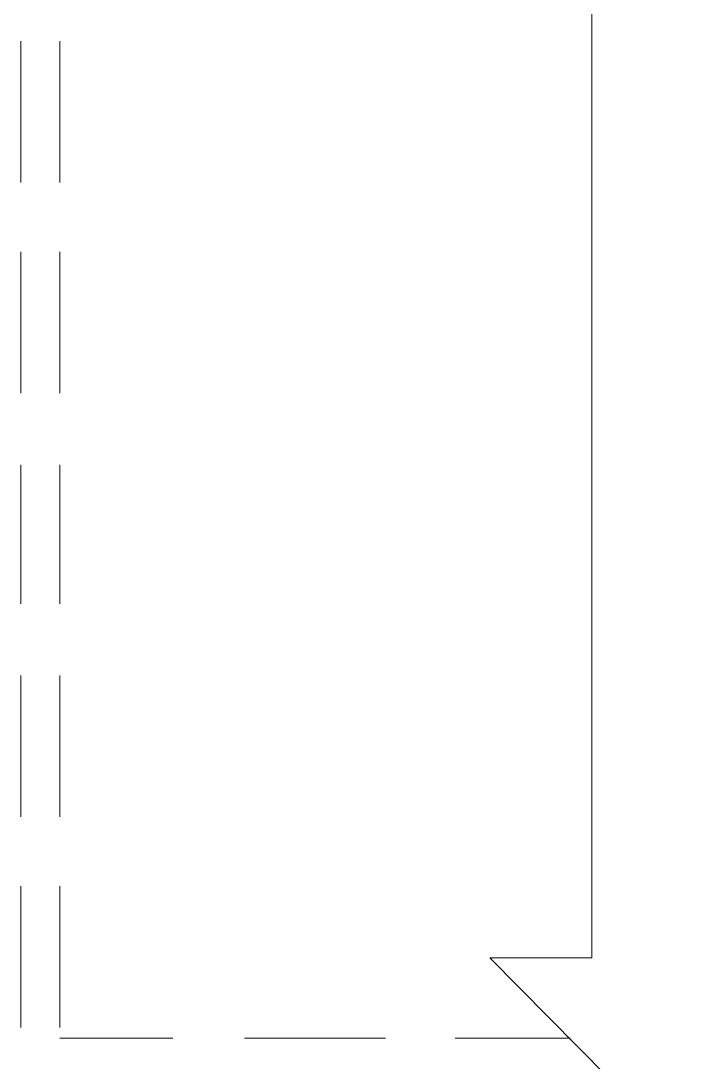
# Model space of a CAD drawing. Header units: millimetres. Extents: x 24 to 410, y 10 to 282.
# Drawn here: x 240.83 to 254, y 94.49 to 114.78 of the extents above; entities that cross this region are included whole.
import ezdxf

# ---------------------------------------------------------------- set-up
doc = ezdxf.new("R2010")
doc.units = ezdxf.units.MM

msp = doc.modelspace()

# ---------------------------------------------------------------- linework, layer by layer
at = {"color": 7, "lineweight": 0}
for points in [[(251.968, 134.323667), (251.968, 96.52)], [(240.834333, 114.384667), (240.834333, 111.633)], [(241.596333, 114.384667), (241.596333, 111.633)], [(240.834333, 110.278333), (240.834333, 107.526667)], [(241.596333, 110.278333), (241.596333, 107.526667)], [(240.834333, 106.129667), (240.834333, 103.420333)], [(241.596333, 106.129667), (241.596333, 103.420333)], [(240.834333, 102.023333), (240.834333, 99.271667)], [(241.596333, 102.023333), (241.596333, 99.271667)], [(240.834333, 97.917), (240.834333, 95.165333)], [(241.596333, 97.917), (241.596333, 95.165333)], [(251.968, 92.456), (254, 92.456), (249.978333, 96.52), (251.968, 96.52)], [(241.596333, 94.953667), (243.797667, 94.953667)], [(245.194667, 94.953667), (247.946333, 94.953667)], [(249.301, 94.953667), (251.544667, 94.953667)]]:
    msp.add_lwpolyline(points, dxfattribs=at)

doc.saveas('drawing.dxf')
